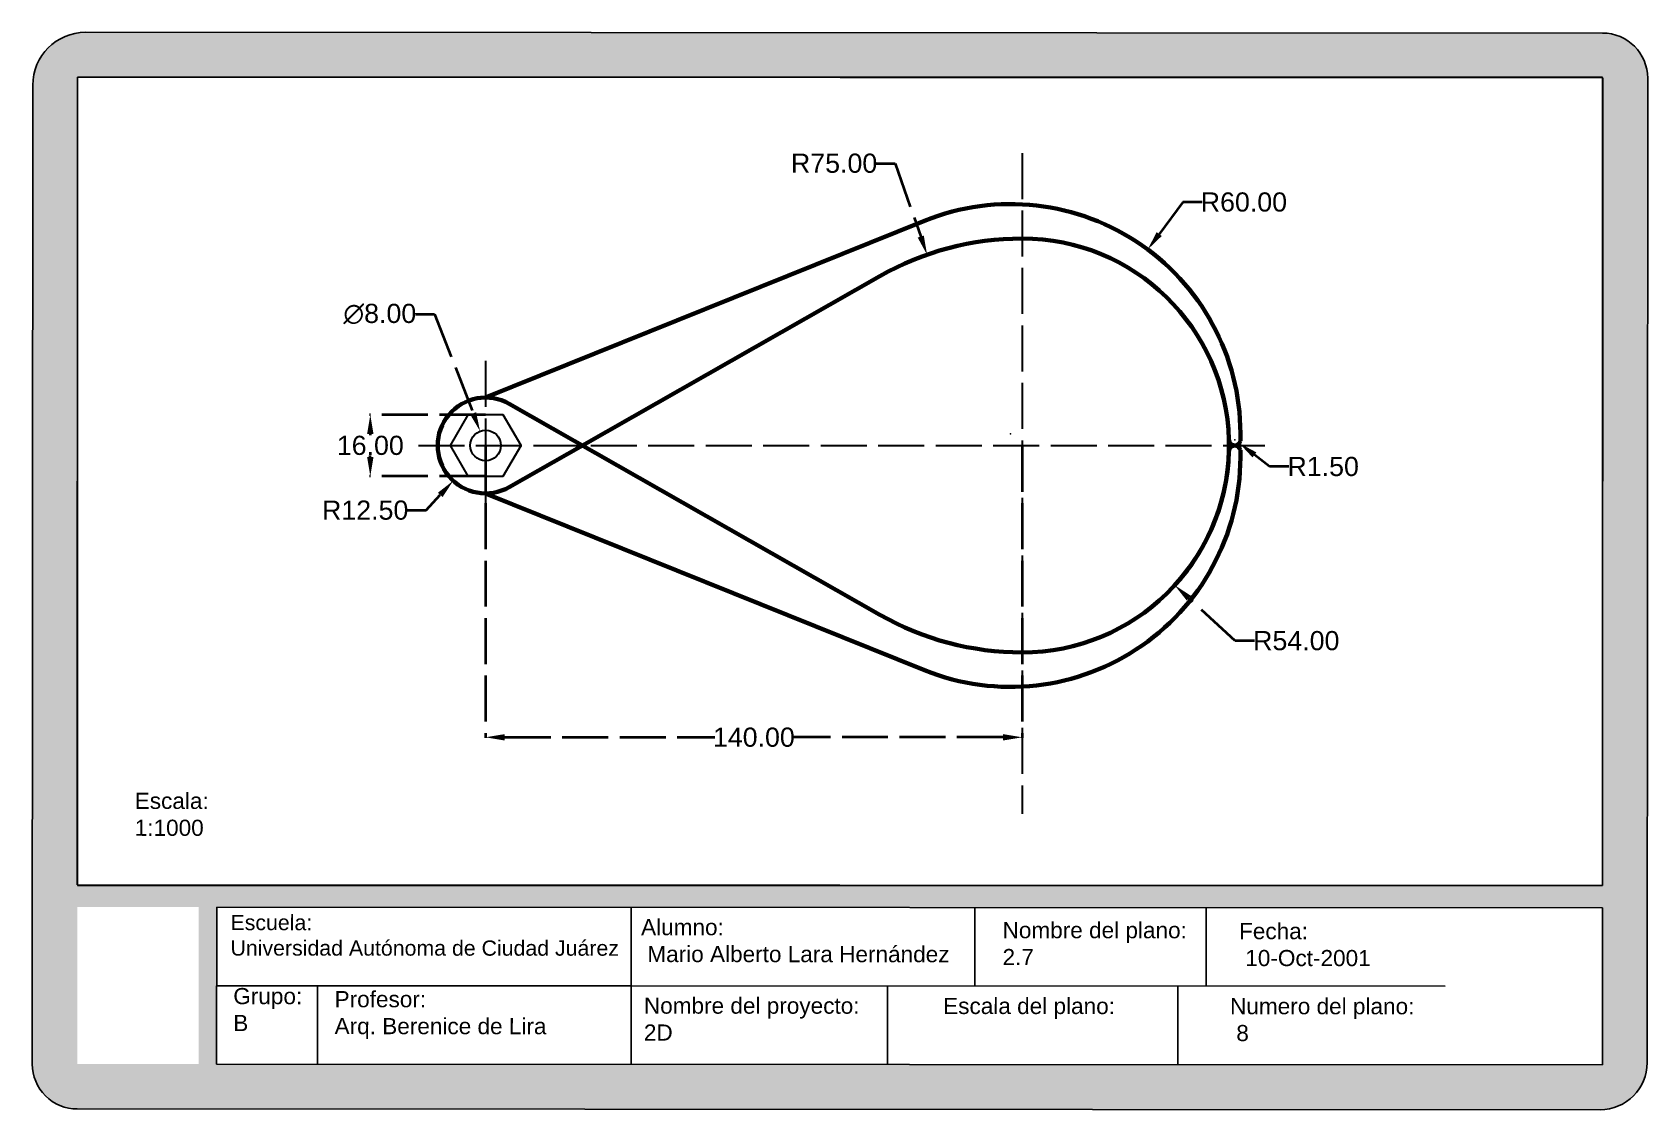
# Paper-space layout 'Layout1' of a CAD drawing. Header units: metres, sheet in millimetres. Extents: x -12 to 410, y 0 to 281.
# The model-space entities are those that its viewports show. They can reach past a viewport. Long polylines and large blocks are cut down to what shows.
import ezdxf

# ---------------------------------------------------------------- set-up
doc = ezdxf.new("R2010")
doc.units = ezdxf.units.M
doc.header["$MEASUREMENT"] = 0
doc.linetypes.add('ACAD_ISO02W100', pattern=[15, 12, -3])
for name, color, linetype, lineweight in [('Layer1', 170, 'Continuous', 60), ('Layer2', 90, 'Continuous', 30), ('Layer4', 50, 'ACAD_ISO02W100', 35)]:
    doc.layers.add(name, color=color, linetype=linetype, lineweight=lineweight)
doc.layers.add('Layer3', color=8, linetype='ACAD_ISO02W100', lineweight=30, plot=False)
doc.styles.get("Standard").update_dxf_attribs({"font": 'arial.ttf'})

msp = doc.modelspace()

# ---------------------------------------------------------------- linework, layer by layer
for p, q in [((166.1, 14.22), (166.28, 14.22)), ((166.19, 14.13), (166.19, 14.31)), ((224.6, 12.72), (224.78, 12.72)), ((224.69, 12.63), (224.69, 12.81)), ((29.12, 11.22), (29.3, 11.22)), ((29.12, 11.22), (29.3, 11.22)), ((29.21, 11.13), (29.21, 11.31)), ((29.21, 11.13), (29.21, 11.31)), ((169.12, 11.22), (169.3, 11.22)), ((169.21, 11.13), (169.21, 11.31)), ((169.12, -9.78), (169.3, -9.78)), ((169.21, -9.87), (169.21, -9.69))]:
    msp.add_line(p, q)
at = {"layer": 'Layer1'}
for p, q in [((29.21, 23.72), (143.77, 69.88)), ((132.11, 55.41), (54.48, 11.22)), ((132.11, -32.96), (35.39, 22.09)), ((54.48, 11.22), (35.39, 0.36)), ((29.21, -1.28), (143.77, -47.43))]:
    msp.add_line(p, q, dxfattribs=at)
for centre, radius, start, end in [((166.19, 14.22), 60, 358.2997, 111.9435), ((169.21, -9.78), 75, 90, 119.6457), ((169.21, 11.22), 54, 1.5487, 90), ((29.21, 11.22), 12.5, 60.3543, 299.6457), ((224.69, 12.72), 1.5, 181.5487, 349.231), ((166.19, 8.22), 60, 248.0565, 1.7003), ((169.21, 11.22), 54, 270, 358.4513), ((169.21, 11.22), 54, 317.3219, 1.4824), ((224.69, 9.72), 1.5, 10.769, 178.4513), ((169.21, 32.22), 75, 240.3543, 270)]:
    msp.add_arc(centre, radius, start, end, dxfattribs=at)
at = {"layer": 'Layer2'}
for p, q in [((24.59, 19.22), (19.97, 11.22)), ((33.83, 19.22), (24.59, 19.22)), ((38.45, 11.22), (33.83, 19.22)), ((19.97, 11.22), (24.59, 3.22)), ((33.83, 3.22), (38.45, 11.22)), ((24.59, 3.22), (33.83, 3.22))]:
    msp.add_line(p, q, dxfattribs=at)
msp.add_circle((29.21, 11.22), 4, dxfattribs=at)
at = {"layer": 'Layer3'}
for p, q in [((169.21, 87.53), (169.21, -84.93)), ((29.21, 33.29), (29.21, -10.27)), ((11.67, 11.22), (232.54, 11.22))]:
    msp.add_line(p, q, dxfattribs=at)
at = {"layer": 'Layer4'}
for p, q in [((131.06, 84.84), (136.06, 84.84)), ((136.06, 84.84), (142.76, 65.72)), ((211.18, 74.72), (204.98, 66.38)), ((216.18, 74.72), (211.18, 74.72)), ((10.9, 45.52), (15.9, 45.52)), ((15.9, 45.52), (25.95, 19.61)), ((29.15, 19.22), (-1.06, 19.22)), ((-0.88, 14.22), (-0.88, 13.87)), ((-0.88, 8.22), (-0.88, 8.58)), ((29.21, 11.16), (29.21, -65.11)), ((169.21, 11.16), (169.21, -65.11)), ((233.81, 5.71), (229.84, 8.76)), ((238.81, 5.71), (233.81, 5.71)), ((29.15, 3.22), (-1.06, 3.22)), ((13.69, -5.68), (17.38, -1.67)), ((8.69, -5.68), (13.69, -5.68)), ((224.85, -39.74), (212.72, -28.63)), ((229.85, -39.74), (224.85, -39.74)), ((34.21, -64.93), (88.99, -64.93)), ((164.21, -64.93), (109.44, -64.93))]:
    msp.add_line(p, q, dxfattribs=at)
for points in [[(143.55, 66), (141.97, 65.45), (144.41, 61)], [(204.31, 66.88), (205.65, 65.88), (202, 62.37)], [(-1.71, 14.22), (-0.05, 14.22), (-0.88, 19.22)], [(26.73, 19.91), (25.18, 19.31), (27.76, 14.95)], [(230.35, 9.42), (229.34, 8.1), (225.88, 11.81)], [(-1.71, 8.22), (-0.05, 8.22), (-0.88, 3.22)], [(16.76, -1.11), (17.99, -2.23), (20.76, 2.01)], [(213.28, -28.01), (212.16, -29.24), (209.03, -25.25)], [(34.21, -64.1), (34.21, -65.77), (29.21, -64.93)], [(164.21, -64.1), (164.21, -65.77), (169.21, -64.93)]]:
    msp.add_solid(points, dxfattribs=at)

# ---------------------------------------------------------------- texts
at = {"layer": 'Layer4', "char_height": 5, "attachment_point": 5}
for s, insert in [('\\A1;R75.00', (120.15, 84.84)), ('\\A1;R60.00', (227.09, 74.72)), ('\\A1;∅8.00', (1.6, 45.52)), ('\\A1;16.00', (-0.88, 11.22)), ('\\A1;R1.50', (247.78, 5.71)), ('\\A1;R12.50', (-2.22, -5.68)), ('\\A1;R54.00', (240.76, -39.74)), ('\\A1;140.00', (99.21, -64.93))]:
    msp.add_mtext(s, dxfattribs=dict(at, insert=insert))

psp = doc.layouts.get("Layout1")

# ---------------------------------------------------------------- hatches: boundary and pattern name
at = {"true_color": 0x000000}
h = psp.add_hatch(dxfattribs=at)
h.set_pattern_fill('AR-CONC', color=18, scale=2.107144, angle=-0.0259)
h.set_pattern_definition([(49.9741, (-520.393, -35.719), (15.1131, -1.32911), [1.58036, -17.38394]), (354.974, (-520.393, -35.719), (-2.91652, 15.8511), [1.26429, -13.90715]), (100.4255, (-519.134, -35.83), (12.19658, 14.52198), [1.3431, -14.77407]), (46.1583, (-520.391, -31.505), (22.48673, -3.4979), [2.37054, -26.0759]), (96.6097, (-518.517, -31.796), (19.70395, 20.51717), [2.01465, -22.1611]), (351.1583, (-520.391, -31.505), (19.70395, 20.51717), [1.89643, -20.8607]), (20.9741, (-518.285, -32.559), (12.57385, -8.48945), [1.58036, -17.38394]), (325.974, (-518.285, -32.559), (5.13391, 15.27764), [1.26429, -13.90715]), (71.4255, (-517.237, -33.267), (17.70777, 6.78819), [1.3431, -14.77407]), (37.4741, (-520.393, -35.719), (0.259398, 7.014436), [0, -13.73858, 0, -14.117865, 0, -13.95983]), (7.4741, (-520.393, -35.719), (5.54701, 8.308315), [0, -8.04929, 0, -13.42251, 0, -5.32054]), (327.4741, (-525.092, -35.717), (11.24819, -0.48035), [0, -5.26786, 0, -16.43572, 0, -21.80894]), (317.4741, (-527.199, -35.716), (12.28953, 2.1038), [0, -6.84822, 0, -10.91501, 0, -15.48751])])
h.paths.add_polyline_path([(-0.12, 11.98), (-0.12, 52.95), (31.59, 52.95), (31.59, 11.98)], flags=16)
h.paths.add_polyline_path([(36.27, 11.97), (36.28, 52.94), (397.91, 52.78), (397.89, 11.81)], flags=16)
h.paths.add_polyline_path([(-0.11, 58.81), (-0.01, 269.53), (398, 269.35), (397.91, 58.63)], flags=16)
h.paths.add_polyline_path([(397.28, 0.1, 0.414214), (409.59, 12.4), (409.71, 269.24, 0.414214), (397.91, 281.05), (2.07, 281.23, 0.414214), (-11.72, 267.45), (-11.83, 11.99, 0.414214), (-0.13, 0.28)])

# ---------------------------------------------------------------- linework, layer by layer
for p, q in [((397.91, 281.05), (2.07, 281.23)), ((-11.72, 267.45), (-11.83, 11.99)), ((-0.01, 269.53), (-0.11, 58.81)), ((398, 269.35), (-0.01, 269.53)), ((397.91, 58.63), (398, 269.35)), ((409.59, 12.4), (409.71, 269.24)), ((-0.11, 58.81), (397.91, 58.63)), ((36.27, 11.97), (36.28, 52.94)), ((36.28, 52.94), (397.91, 52.78)), ((144.4, 11.92), (144.42, 52.89)), ((234.11, 32.37), (234.12, 52.85)), ((294.48, 32.34), (294.49, 52.82)), ((397.89, 11.81), (397.91, 52.78)), ((36.28, 32.46), (36.28, 32.46)), ((36.28, 32.46), (144.41, 32.41)), ((62.62, 11.96), (62.63, 32.44)), ((144.41, 32.41), (144.4, 11.92)), ((144.41, 32.41), (356.88, 32.31)), ((211.32, 11.89), (211.33, 32.38)), ((287.07, 11.86), (287.08, 32.34)), ((36.27, 11.97), (397.89, 11.81)), ((-0.13, 0.28), (397.28, 0.1))]:
    psp.add_line(p, q)
for centre, radius, start, end in [((2.06, 267.45), 13.78, 89.9741, 179.9741), ((397.9, 269.24), 11.81, 359.9741, 89.9741), ((-0.13, 11.99), 11.71, 179.9741, 269.9741), ((397.29, 12.4), 12.3, 269.9741, 359.9741)]:
    psp.add_arc(centre, radius, start, end)

# ---------------------------------------------------------------- texts
at = {"attachment_point": 1, "rotation": 359.9741}
for s, width, heights, insert, char_height in [('{\\C30;\\c2005496;Escala:\\P1:1000}', 52.6027, [0], (14.9, 82.8), 4.2143), ('{\\C30;\\c2005496;Escuela:\\PUniversidad Autónoma de Ciudad Juárez}', 119.153, [20.77], (39.89, 50.93), 3.9802), ('{\\H0.9x;\\C30;\\c2005496;Alumno:\\P Mario Alberto Lara Hernández} ', 100.0248, [0], (147.03, 49.85), 4.6825), ('{\\H0.9x;\\C30;\\c2005496;Nombre del plano:\\P2.7}', 100.0248, [0], (241.36, 49.06), 4.6825), ('{\\H0.9x;\\C30;\\c2005496;Fecha:\\P 10-Oct-2001}', 100.0248, [0], (303.07, 48.81), 4.6825), ('{\\C30;\\c2005496;Grupo:\\PB}', 52.6027, [0], (40.61, 31.85), 4.2143), ('{\\C30;\\c2005496;Profesor:\\PArq. Berenice de Lira}', 71.7309, [0], (67.05, 31.05), 4.2143), ('{\\H0.9x;\\C30;\\c2005496;Nombre del proyecto:\\P2D}', 100.0248, [0], (147.76, 29.37), 4.6825), ('{\\H0.9x;\\C30;\\c2005496;Escala del plano:}', 100.0248, [0], (225.86, 29.28), 4.6825), ('{\\H0.9x;\\C30;\\c2005496;Numero del plano:\\P 8}', 100.0248, [0], (300.73, 29.23), 4.6825)]:
    psp.add_mtext_dynamic_manual_height_columns(s, width=width, gutter_width=23.41, heights=heights, dxfattribs=dict(at, insert=insert, char_height=char_height))

# ---------------------------------------------------------------- viewports
at = {"layer": '0'}
psp.add_viewport(center=(198.95, 164.08), size=(397.92, 210.8944), view_center_point=(121.7, 1.88), view_height=210.8944, dxfattribs=at)

doc.saveas('drawing.dxf')
